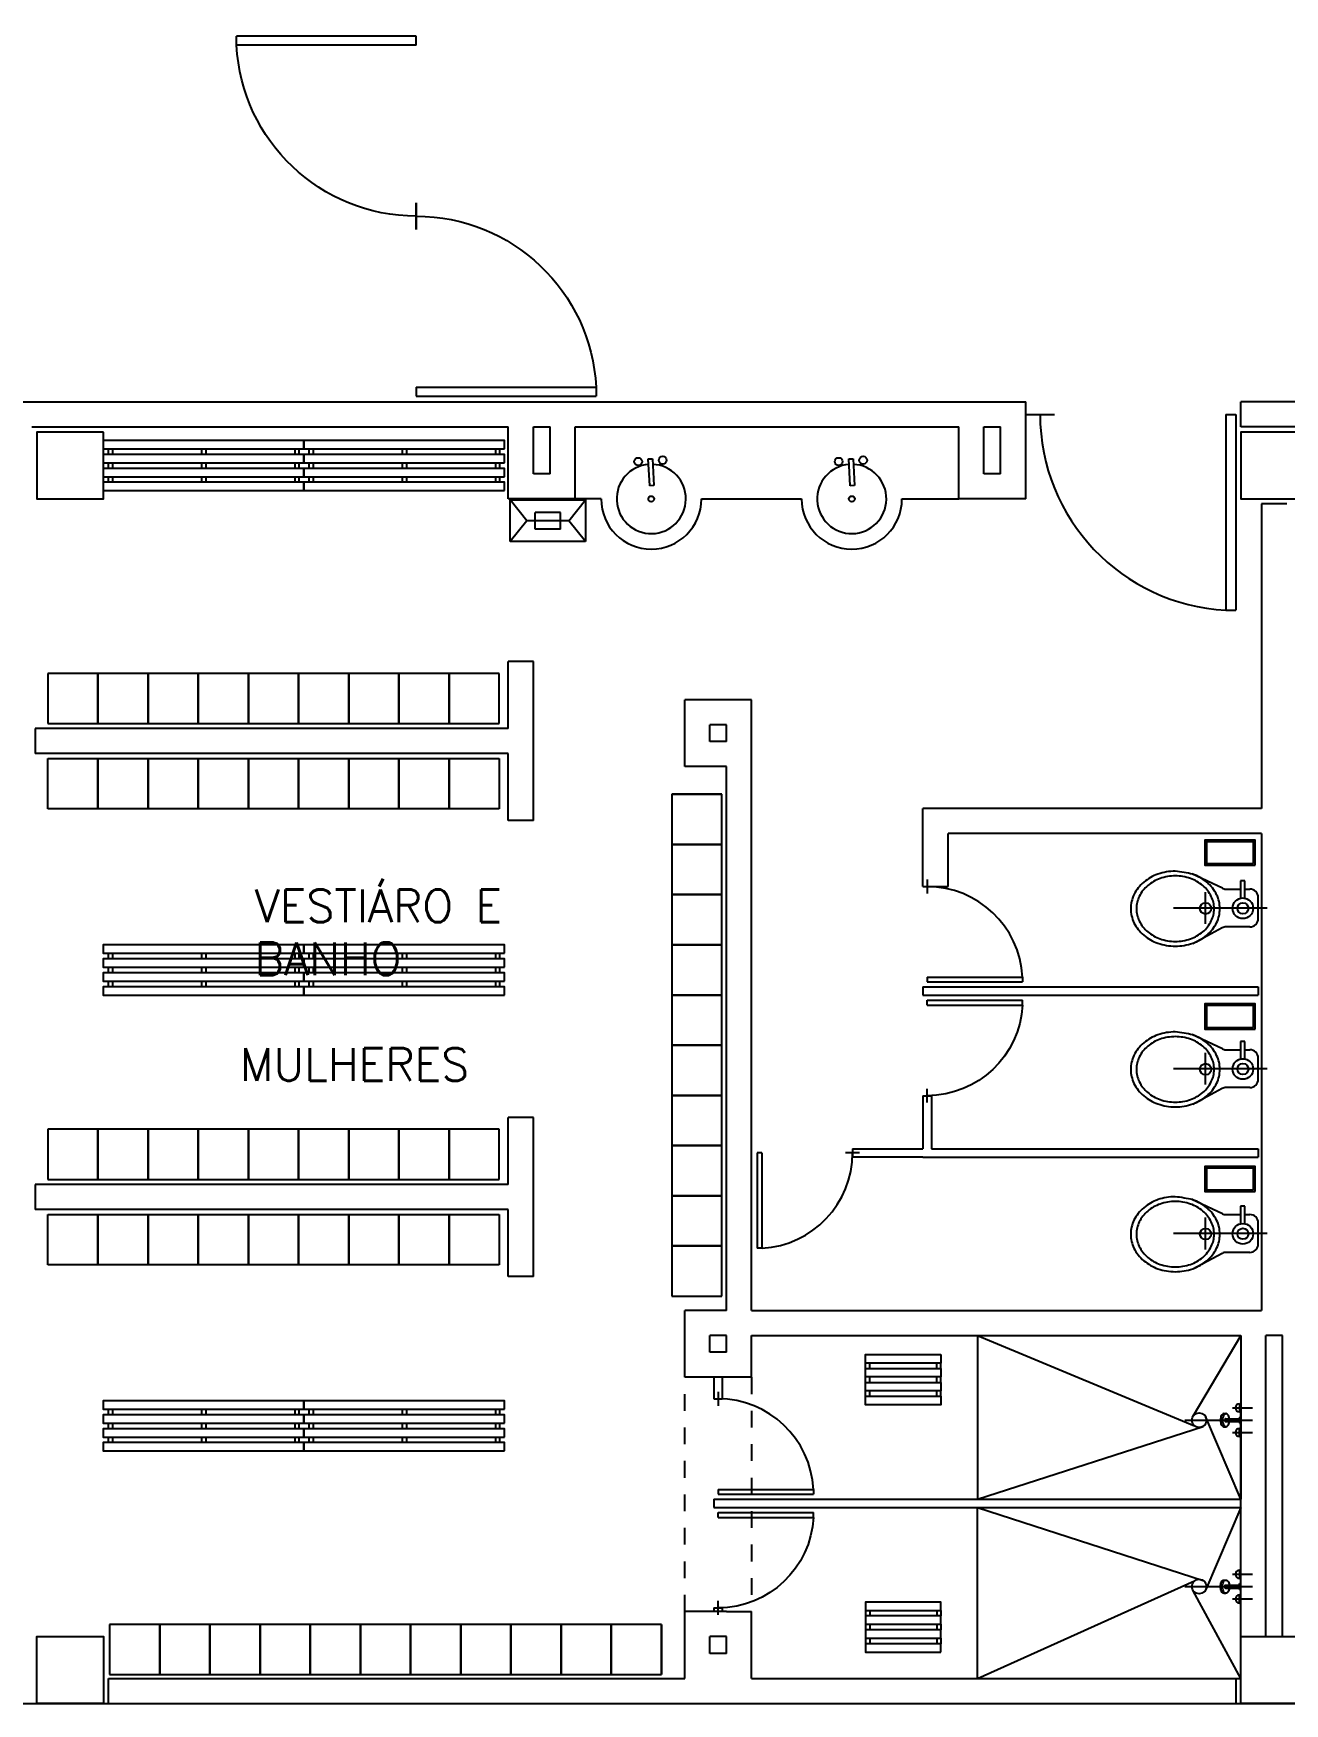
# Model space of a CAD drawing. Extents: x -358 to -207, y -206 to -105.
# Drawn here: x -263.73 to -256.25, y -133.78 to -123.8 of the extents above; entities that cross this region are included whole.
import ezdxf

# ---------------------------------------------------------------- set-up
doc = ezdxf.new("R2010")
doc.units = 0
doc.header["$LTSCALE"] = 1.5
doc.header["$MEASUREMENT"] = 0
doc.linetypes.add('HIDDEN2', pattern=[0.1875, 0.125, -0.0625])
doc.layers.get('0').update_dxf_attribs({"linetype": 'CONTINUOUS'})
for name, color, linetype in [('8CMOB01', 8, 'CONTINUOUS'), ('9CCOLUMNA', 5, 'CONTINUOUS'), ('AREAS', 253, 'CONTINUOUS'), ('CCPTAS', 6, 'CONTINUOUS'), ('MSAN', 6, 'CONTINUOUS'), ('RCMURO01', 3, 'CONTINUOUS')]:
    doc.layers.add(name, color=color, linetype=linetype)
doc.styles.add('REG-60', font='ROMANS.shx', dxfattribs={"height": 0.195})

# ---------------------------------------------------------------- blocks, each defined once
blk = doc.blocks.new('PTA-I')
for p, q in [((-1, 0), (-1, 1)), ((-0.95, 1), (-1, 1)), ((-0.95, 0), (-0.95, 1)), ((-0.95, 0), (-1, 0)), ((0.0734, 0), (-0.0734, 0))]:
    blk.add_line(p, q)
blk.add_arc((-1.0023, -0.001), 1.0023, 0.05524, 87.00716)
blk = doc.blocks.new('PTA-D')
for p, q in [((0.95, 0), (0.95, 1)), ((0.95, 1), (1, 1)), ((1, 0), (1, 1)), ((-0.073, 0), (0.073, 0)), ((0.95, 0), (1, 0))]:
    blk.add_line(p, q)
blk.add_arc((1.002, -0.001), 1.002, 92.9928, 179.9448)
blk = doc.blocks.new('PTA-2A')
for p, q in [((-0.5, 0), (-0.5, 0.5)), ((-0.475, 0.5), (-0.5, 0.5)), ((-0.475, 0), (-0.475, 0.5)), ((-0.475, 0), (-0.5, 0)), ((0.0367, 0), (-0.0367, 0)), ((-0.0367, 0), (0.0367, 0)), ((0.475, 0), (0.475, -0.5)), ((0.475, 0), (0.5, 0)), ((0.5, 0), (0.5, -0.5)), ((0.475, -0.5), (0.5, -0.5))]:
    blk.add_line(p, q)
for centre, start, end in [((-0.5012, -0.0005), 0.0552, 87.0072), ((0.5012, 0.0005), 180.0552, 267.0072)]:
    blk.add_arc(centre, 0.5012, start, end)

msp = doc.modelspace()

# ---------------------------------------------------------------- linework, layer by layer
at = {"layer": '8CMOB01'}
for p, q in [((-263.2821, -126.2802), (-263.2821, -126.3132)), ((-263.2821, -126.3632), (-263.2821, -126.3972)), ((-263.2571, -126.2802), (-263.2571, -126.3132)), ((-263.2571, -126.3632), (-263.2571, -126.3972)), ((-262.7246, -126.2802), (-262.7246, -126.3132)), ((-262.7246, -126.3632), (-262.7246, -126.3972)), ((-262.6996, -126.2802), (-262.6996, -126.3132)), ((-262.6996, -126.3632), (-262.6996, -126.3972)), ((-262.1671, -126.2802), (-262.1671, -126.3132)), ((-262.1671, -126.3632), (-262.1671, -126.3972)), ((-262.1421, -126.2802), (-262.1421, -126.3132)), ((-262.1421, -126.3632), (-262.1421, -126.3972)), ((-262.0821, -126.2802), (-262.0821, -126.3132)), ((-262.0821, -126.3632), (-262.0821, -126.3972)), ((-262.0571, -126.2802), (-262.0571, -126.3132)), ((-262.0571, -126.3632), (-262.0571, -126.3972)), ((-261.5246, -126.2802), (-261.5246, -126.3132)), ((-261.5246, -126.3632), (-261.5246, -126.3972)), ((-261.4996, -126.2802), (-261.4996, -126.3132)), ((-261.4996, -126.3632), (-261.4996, -126.3972)), ((-260.9671, -126.2802), (-260.9671, -126.3132)), ((-260.9671, -126.3632), (-260.9671, -126.3972)), ((-260.9421, -126.2802), (-260.9421, -126.3132)), ((-260.9421, -126.3632), (-260.9421, -126.3972)), ((-263.2821, -126.4472), (-263.2821, -126.4802)), ((-263.2571, -126.4472), (-263.2571, -126.4802)), ((-262.7246, -126.4472), (-262.7246, -126.4802)), ((-262.6996, -126.4472), (-262.6996, -126.4802)), ((-262.1671, -126.4472), (-262.1671, -126.4802)), ((-262.1421, -126.4472), (-262.1421, -126.4802)), ((-262.0821, -126.4472), (-262.0821, -126.4802)), ((-262.0571, -126.4472), (-262.0571, -126.4802)), ((-261.5246, -126.4472), (-261.5246, -126.4802)), ((-261.4996, -126.4472), (-261.4996, -126.4802)), ((-260.9671, -126.4472), (-260.9671, -126.4802)), ((-260.9421, -126.4472), (-260.9421, -126.4802)), ((-263.2821, -129.2951), (-263.2821, -129.3281)), ((-263.2571, -129.2951), (-263.2571, -129.3281)), ((-262.7246, -129.2951), (-262.7246, -129.3281)), ((-262.6996, -129.2951), (-262.6996, -129.3281)), ((-262.1671, -129.2951), (-262.1671, -129.3281)), ((-262.1421, -129.2951), (-262.1421, -129.3281)), ((-262.0821, -129.2951), (-262.0821, -129.3281)), ((-262.0571, -129.2951), (-262.0571, -129.3281)), ((-261.5246, -129.2951), (-261.5246, -129.3281)), ((-261.4996, -129.2951), (-261.4996, -129.3281)), ((-260.9671, -129.2951), (-260.9671, -129.3281)), ((-260.9421, -129.2951), (-260.9421, -129.3281)), ((-263.2821, -129.3781), (-263.2821, -129.4121)), ((-263.2821, -129.4621), (-263.2821, -129.4951)), ((-263.2571, -129.3781), (-263.2571, -129.4121)), ((-263.2571, -129.4621), (-263.2571, -129.4951)), ((-262.7246, -129.3781), (-262.7246, -129.4121)), ((-262.7246, -129.4621), (-262.7246, -129.4951)), ((-262.6996, -129.3781), (-262.6996, -129.4121)), ((-262.6996, -129.4621), (-262.6996, -129.4951)), ((-262.1671, -129.3781), (-262.1671, -129.4121)), ((-262.1671, -129.4621), (-262.1671, -129.4951)), ((-262.1421, -129.3781), (-262.1421, -129.4121)), ((-262.1421, -129.4621), (-262.1421, -129.4951)), ((-262.0821, -129.3781), (-262.0821, -129.4121)), ((-262.0821, -129.4621), (-262.0821, -129.4951)), ((-262.0571, -129.3781), (-262.0571, -129.4121)), ((-262.0571, -129.4621), (-262.0571, -129.4951)), ((-261.5246, -129.3781), (-261.5246, -129.4121)), ((-261.5246, -129.4621), (-261.5246, -129.4951)), ((-261.4996, -129.3781), (-261.4996, -129.4121)), ((-261.4996, -129.4621), (-261.4996, -129.4951)), ((-260.9671, -129.3781), (-260.9671, -129.4121)), ((-260.9671, -129.4621), (-260.9671, -129.4951)), ((-260.9421, -129.3781), (-260.9421, -129.4121)), ((-260.9421, -129.4621), (-260.9421, -129.4951)), ((-263.2821, -132.0201), (-263.2821, -132.0531)), ((-263.2571, -132.0201), (-263.2571, -132.0531)), ((-262.7246, -132.0201), (-262.7246, -132.0531)), ((-262.6996, -132.0201), (-262.6996, -132.0531)), ((-262.1671, -132.0201), (-262.1671, -132.0531)), ((-262.1421, -132.0201), (-262.1421, -132.0531)), ((-262.0821, -132.0201), (-262.0821, -132.0531)), ((-262.0571, -132.0201), (-262.0571, -132.0531)), ((-261.5246, -132.0201), (-261.5246, -132.0531)), ((-261.4996, -132.0201), (-261.4996, -132.0531)), ((-260.9671, -132.0201), (-260.9671, -132.0531)), ((-260.9421, -132.0201), (-260.9421, -132.0531)), ((-263.2821, -132.1031), (-263.2821, -132.1371)), ((-263.2571, -132.1031), (-263.2571, -132.1371)), ((-262.7246, -132.1031), (-262.7246, -132.1371)), ((-262.6996, -132.1031), (-262.6996, -132.1371)), ((-262.1671, -132.1031), (-262.1671, -132.1371)), ((-262.1421, -132.1031), (-262.1421, -132.1371)), ((-262.0821, -132.1031), (-262.0821, -132.1371)), ((-262.0571, -132.1031), (-262.0571, -132.1371)), ((-261.5246, -132.1031), (-261.5246, -132.1371)), ((-261.4996, -132.1031), (-261.4996, -132.1371)), ((-260.9671, -132.1031), (-260.9671, -132.1371)), ((-260.9421, -132.1031), (-260.9421, -132.1371)), ((-263.2821, -132.1871), (-263.2821, -132.2201)), ((-263.2571, -132.1871), (-263.2571, -132.2201)), ((-262.7246, -132.1871), (-262.7246, -132.2201)), ((-262.6996, -132.1871), (-262.6996, -132.2201)), ((-262.1671, -132.1871), (-262.1671, -132.2201)), ((-262.1421, -132.1871), (-262.1421, -132.2201)), ((-262.0821, -132.1871), (-262.0821, -132.2201)), ((-262.0571, -132.1871), (-262.0571, -132.2201)), ((-261.5246, -132.1871), (-261.5246, -132.2201)), ((-261.4996, -132.1871), (-261.4996, -132.2201)), ((-260.9671, -132.1871), (-260.9671, -132.2201)), ((-260.9421, -132.1871), (-260.9421, -132.2201))]:
    msp.add_line(p, q, dxfattribs=at)
at = {"layer": '8CMOB01', "color": 8}
for p, q in [((-260.8787, -126.8349), (-260.8787, -126.5849)), ((-260.8787, -126.5849), (-260.4287, -126.5849)), ((-260.7787, -126.7099), (-260.8787, -126.5849)), ((-260.7287, -126.7599), (-260.7287, -126.6599)), ((-260.5787, -126.6599), (-260.7287, -126.6599)), ((-260.5787, -126.7599), (-260.5787, -126.6599)), ((-260.5287, -126.7099), (-260.4287, -126.5849)), ((-260.4287, -126.5849), (-260.4287, -126.8349)), ((-260.7787, -126.7099), (-260.8787, -126.8349)), ((-260.5287, -126.7099), (-260.7787, -126.7099)), ((-260.5787, -126.7599), (-260.7287, -126.7599)), ((-260.4287, -126.8349), (-260.5287, -126.7099)), ((-260.4287, -126.8349), (-260.8787, -126.8349))]:
    msp.add_line(p, q, dxfattribs=at)
at = {"layer": '8CMOB01', "linetype": 'HIDDEN2', "ltscale": 0.06}
for p, q in [((-259.8352, -133.2298), (-259.8352, -131.8298)), ((-259.4352, -131.8298), (-259.4352, -133.2298))]:
    msp.add_line(p, q, dxfattribs=at)
at = {"layer": '8CMOB01'}
for points in [[(-262.1121, -126.2802), (-262.1121, -126.2302), (-263.3121, -126.2302), (-263.3121, -126.2802)], [(-260.9121, -126.2802), (-260.9121, -126.2302), (-262.1121, -126.2302), (-262.1121, -126.2802)], [(-262.1121, -126.3632), (-262.1121, -126.3132), (-263.3121, -126.3132), (-263.3121, -126.3632)], [(-260.9121, -126.3632), (-260.9121, -126.3132), (-262.1121, -126.3132), (-262.1121, -126.3632)], [(-262.1121, -126.4472), (-262.1121, -126.3972), (-263.3121, -126.3972), (-263.3121, -126.4472)], [(-260.9121, -126.4472), (-260.9121, -126.3972), (-262.1121, -126.3972), (-262.1121, -126.4472)], [(-262.1121, -126.5302), (-262.1121, -126.4802), (-263.3121, -126.4802), (-263.3121, -126.5302)], [(-260.9121, -126.5302), (-260.9121, -126.4802), (-262.1121, -126.4802), (-262.1121, -126.5302)], [(-262.1121, -129.2951), (-262.1121, -129.2451), (-263.3121, -129.2451), (-263.3121, -129.2951)], [(-260.9121, -129.2951), (-260.9121, -129.2451), (-262.1121, -129.2451), (-262.1121, -129.2951)], [(-262.1121, -129.3781), (-262.1121, -129.3281), (-263.3121, -129.3281), (-263.3121, -129.3781)], [(-260.9121, -129.3781), (-260.9121, -129.3281), (-262.1121, -129.3281), (-262.1121, -129.3781)], [(-262.1121, -129.4621), (-262.1121, -129.4121), (-263.3121, -129.4121), (-263.3121, -129.4621)], [(-260.9121, -129.4621), (-260.9121, -129.4121), (-262.1121, -129.4121), (-262.1121, -129.4621)], [(-262.1121, -129.5451), (-262.1121, -129.4951), (-263.3121, -129.4951), (-263.3121, -129.5451)], [(-260.9121, -129.5451), (-260.9121, -129.4951), (-262.1121, -129.4951), (-262.1121, -129.5451)], [(-262.1121, -132.0201), (-262.1121, -131.9701), (-263.3121, -131.9701), (-263.3121, -132.0201)], [(-262.1121, -132.1031), (-262.1121, -132.0531), (-263.3121, -132.0531), (-263.3121, -132.1031)], [(-260.9121, -132.0201), (-260.9121, -131.9701), (-262.1121, -131.9701), (-262.1121, -132.0201)], [(-260.9121, -132.1031), (-260.9121, -132.0531), (-262.1121, -132.0531), (-262.1121, -132.1031)], [(-262.1121, -132.1871), (-262.1121, -132.1371), (-263.3121, -132.1371), (-263.3121, -132.1871)], [(-260.9121, -132.1871), (-260.9121, -132.1371), (-262.1121, -132.1371), (-262.1121, -132.1871)], [(-262.1121, -132.2701), (-262.1121, -132.2201), (-263.3121, -132.2201), (-263.3121, -132.2701)], [(-260.9121, -132.2701), (-260.9121, -132.2201), (-262.1121, -132.2201), (-262.1121, -132.2701)]]:
    msp.add_lwpolyline(points, close=True, dxfattribs=at)
at = {"layer": '9CCOLUMNA'}
for points in [[(-263.3102, -126.1798), (-263.7102, -126.1798), (-263.7102, -126.5798), (-263.3102, -126.5798)], [(-256.1102, -126.1798), (-256.5102, -126.1798), (-256.5102, -126.5798), (-256.1102, -126.5798)], [(-263.3102, -133.7798), (-263.7102, -133.7798), (-263.7102, -133.3798), (-263.3102, -133.3798)], [(-256.1102, -133.7798), (-256.5102, -133.7798), (-256.5102, -133.3798), (-256.1102, -133.3798)]]:
    msp.add_lwpolyline(points, close=True, dxfattribs=at)
at = {"layer": 'AREAS'}
msp.add_lwpolyline([(-248.7302, -115.8498), (-248.7302, -111.5998), (-271.0902, -111.5998), (-271.0902, -123.7798), (-263.8902, -123.7798), (-263.8902, -133.7798), (-248.7302, -133.7798), (-248.7302, -129.1498, 1)], format="xyb", close=True, dxfattribs=at)
at = {"layer": 'CCPTAS'}
for p, q in [((-258.4102, -129.4965), (-256.4052, -129.4965)), ((-258.4102, -129.4965), (-258.4102, -129.5465)), ((-258.4102, -129.5465), (-256.4052, -129.5465)), ((-256.4052, -129.4965), (-256.4052, -129.5465)), ((-258.4102, -130.1465), (-258.3602, -130.1465)), ((-258.4102, -130.1465), (-258.4102, -130.4632)), ((-258.3602, -130.1465), (-258.3602, -130.4632)), ((-258.8316, -130.4632), (-258.8316, -130.5132)), ((-258.8316, -130.4632), (-258.4102, -130.4632)), ((-258.3602, -130.4632), (-256.4052, -130.4632)), ((-256.4052, -130.4632), (-256.4052, -130.5132)), ((-258.4102, -130.5132), (-258.8316, -130.5132)), ((-258.4102, -130.5132), (-256.4052, -130.5132)), ((-259.6602, -131.8298), (-259.6602, -131.9581)), ((-259.6102, -131.8298), (-259.6102, -131.9581)), ((-259.6602, -131.9581), (-259.6102, -131.9581)), ((-259.6602, -132.5581), (-256.5102, -132.5581)), ((-259.6602, -132.5581), (-259.6602, -132.6081)), ((-259.6602, -132.6081), (-256.5102, -132.6081)), ((-259.6602, -133.2081), (-259.6602, -133.2298)), ((-259.6602, -133.2081), (-259.6102, -133.2081)), ((-259.6102, -133.2081), (-259.6102, -133.2298))]:
    msp.add_line(p, q, dxfattribs=at)
at = {"layer": 'MSAN', "color": 6}
for p, q in [((-260.0536, -126.3408), (-260.0278, -126.3394)), ((-260.0447, -126.5014), (-260.0536, -126.3408)), ((-260.0278, -126.3394), (-260.0189, -126.5)), ((-258.8545, -126.3408), (-258.8287, -126.3394)), ((-258.8455, -126.5014), (-258.8545, -126.3408)), ((-258.8287, -126.3394), (-258.8197, -126.5)), ((-260.0189, -126.5), (-260.0447, -126.5014)), ((-258.8197, -126.5), (-258.8455, -126.5014)), ((-260.3352, -126.5798), (-260.4902, -126.5798)), ((-259.7352, -126.5798), (-259.136, -126.5798)), ((-258.536, -126.5798), (-258.1961, -126.5798)), ((-263.3438, -127.6222), (-263.6438, -127.6222)), ((-263.6438, -127.6222), (-263.6438, -127.9222)), ((-263.3438, -127.9222), (-263.3438, -127.6222)), ((-263.0438, -127.6222), (-263.3438, -127.6222)), ((-263.3438, -127.6222), (-263.3438, -127.9222)), ((-262.7438, -127.6222), (-263.0438, -127.6222)), ((-263.0438, -127.6222), (-263.0438, -127.9222)), ((-263.0438, -127.9222), (-263.0438, -127.6222)), ((-262.4438, -127.6222), (-262.7438, -127.6222)), ((-262.7438, -127.6222), (-262.7438, -127.9222)), ((-262.7438, -127.9222), (-262.7438, -127.6222)), ((-262.4438, -127.9222), (-262.4438, -127.6222)), ((-262.1438, -127.6222), (-262.4438, -127.6222)), ((-262.4438, -127.6222), (-262.4438, -127.9222)), ((-261.8438, -127.6222), (-262.1438, -127.6222)), ((-262.1438, -127.6222), (-262.1438, -127.9222)), ((-262.1438, -127.9222), (-262.1438, -127.6222)), ((-261.8438, -127.9222), (-261.8438, -127.6222)), ((-261.5438, -127.6222), (-261.8438, -127.6222)), ((-261.8438, -127.6222), (-261.8438, -127.9222)), ((-261.2438, -127.6222), (-261.5438, -127.6222)), ((-261.5438, -127.6222), (-261.5438, -127.9222)), ((-261.5438, -127.9222), (-261.5438, -127.6222)), ((-261.2438, -127.9222), (-261.2438, -127.6222)), ((-260.9438, -127.6222), (-261.2438, -127.6222)), ((-261.2438, -127.6222), (-261.2438, -127.9222)), ((-260.9438, -127.9222), (-260.9438, -127.6222)), ((-263.6438, -127.9222), (-263.3438, -127.9222)), ((-263.3438, -127.9222), (-263.0438, -127.9222)), ((-263.0438, -127.9222), (-262.7438, -127.9222)), ((-262.7438, -127.9222), (-262.4438, -127.9222)), ((-262.4438, -127.9222), (-262.1438, -127.9222)), ((-262.1438, -127.9222), (-261.8438, -127.9222)), ((-261.8438, -127.9222), (-261.5438, -127.9222)), ((-261.5438, -127.9222), (-261.2438, -127.9222)), ((-261.2438, -127.9222), (-260.9438, -127.9222)), ((-263.6438, -128.4321), (-263.6438, -128.1321)), ((-263.6438, -128.1321), (-263.3438, -128.1321)), ((-263.3438, -128.1321), (-263.3438, -128.4321)), ((-263.3438, -128.4321), (-263.3438, -128.1321)), ((-263.3438, -128.1321), (-263.0438, -128.1321)), ((-263.0438, -128.4321), (-263.0438, -128.1321)), ((-263.0438, -128.1321), (-262.7438, -128.1321)), ((-263.0438, -128.1321), (-263.0438, -128.4321)), ((-262.7438, -128.1321), (-262.7438, -128.4321)), ((-262.7438, -128.4321), (-262.7438, -128.1321)), ((-262.7438, -128.1321), (-262.4438, -128.1321)), ((-262.4438, -128.4321), (-262.4438, -128.1321)), ((-262.4438, -128.1321), (-262.1438, -128.1321)), ((-262.4438, -128.1321), (-262.4438, -128.4321)), ((-262.1438, -128.1321), (-261.8438, -128.1321)), ((-262.1438, -128.4321), (-262.1438, -128.1321)), ((-262.1438, -128.1321), (-262.1438, -128.4321)), ((-261.8438, -128.1321), (-261.8438, -128.4321)), ((-261.8438, -128.4321), (-261.8438, -128.1321)), ((-261.8438, -128.1321), (-261.5438, -128.1321)), ((-261.5438, -128.4321), (-261.5438, -128.1321)), ((-261.5438, -128.1321), (-261.2438, -128.1321)), ((-261.5438, -128.1321), (-261.5438, -128.4321)), ((-261.2438, -128.1321), (-261.2438, -128.4321)), ((-261.2438, -128.4321), (-261.2438, -128.1321)), ((-261.2438, -128.1321), (-260.9438, -128.1321)), ((-260.9438, -128.1321), (-260.9438, -128.4321)), ((-259.9125, -128.3447), (-259.6125, -128.3447)), ((-259.6125, -128.3447), (-259.9125, -128.3447)), ((-259.9125, -128.3447), (-259.9125, -128.6447)), ((-259.6125, -128.6447), (-259.6125, -128.3447)), ((-263.3438, -128.4321), (-263.6438, -128.4321)), ((-263.0438, -128.4321), (-263.3438, -128.4321)), ((-262.7438, -128.4321), (-263.0438, -128.4321)), ((-262.4438, -128.4321), (-262.7438, -128.4321)), ((-262.1438, -128.4321), (-262.4438, -128.4321)), ((-261.8438, -128.4321), (-262.1438, -128.4321)), ((-261.5438, -128.4321), (-261.8438, -128.4321)), ((-261.2438, -128.4321), (-261.5438, -128.4321)), ((-260.9438, -128.4321), (-261.2438, -128.4321)), ((-259.9125, -128.6447), (-259.6125, -128.6447)), ((-259.6125, -128.6447), (-259.9125, -128.6447)), ((-259.9125, -128.6447), (-259.9125, -128.9447)), ((-259.6125, -128.9447), (-259.6125, -128.6447)), ((-259.9125, -128.9447), (-259.6125, -128.9447)), ((-259.6125, -128.9447), (-259.9125, -128.9447)), ((-259.9125, -128.9447), (-259.9125, -129.2447)), ((-259.6125, -129.2447), (-259.6125, -128.9447)), ((-259.9125, -129.2447), (-259.9125, -129.5447)), ((-259.6125, -129.2447), (-259.9125, -129.2447)), ((-259.9125, -129.2447), (-259.6125, -129.2447)), ((-259.6125, -129.5447), (-259.6125, -129.2447)), ((-259.6125, -129.5447), (-259.9125, -129.5447)), ((-259.9125, -129.5447), (-259.9125, -129.8447)), ((-259.9125, -129.5447), (-259.6125, -129.5447)), ((-259.6125, -129.8447), (-259.6125, -129.5447)), ((-259.9125, -129.8447), (-259.6125, -129.8447)), ((-259.6125, -129.8447), (-259.9125, -129.8447)), ((-259.9125, -129.8447), (-259.9125, -130.1447)), ((-259.6125, -130.1447), (-259.6125, -129.8447)), ((-259.6125, -130.1447), (-259.9125, -130.1447)), ((-259.9125, -130.1447), (-259.9125, -130.4447)), ((-259.9125, -130.1447), (-259.6125, -130.1447)), ((-259.6125, -130.4447), (-259.6125, -130.1447)), ((-263.6438, -130.3472), (-263.6438, -130.6472)), ((-263.3438, -130.3472), (-263.6438, -130.3472)), ((-263.3438, -130.6472), (-263.3438, -130.3472)), ((-263.3438, -130.3472), (-263.3438, -130.6472)), ((-263.0438, -130.3472), (-263.3438, -130.3472)), ((-263.0438, -130.3472), (-263.0438, -130.6472)), ((-263.0438, -130.6472), (-263.0438, -130.3472)), ((-262.7438, -130.3472), (-263.0438, -130.3472)), ((-262.7438, -130.3472), (-262.7438, -130.6472)), ((-262.7438, -130.6472), (-262.7438, -130.3472)), ((-262.4438, -130.3472), (-262.7438, -130.3472)), ((-262.4438, -130.6472), (-262.4438, -130.3472)), ((-262.4438, -130.3472), (-262.4438, -130.6472)), ((-262.1438, -130.3472), (-262.4438, -130.3472)), ((-261.8438, -130.3472), (-262.1438, -130.3472)), ((-262.1438, -130.3472), (-262.1438, -130.6472)), ((-262.1438, -130.6472), (-262.1438, -130.3472)), ((-261.8438, -130.6472), (-261.8438, -130.3472)), ((-261.8438, -130.3472), (-261.8438, -130.6472)), ((-261.5438, -130.3472), (-261.8438, -130.3472)), ((-261.5438, -130.3472), (-261.5438, -130.6472)), ((-261.5438, -130.6472), (-261.5438, -130.3472)), ((-261.2438, -130.3472), (-261.5438, -130.3472)), ((-261.2438, -130.6472), (-261.2438, -130.3472)), ((-261.2438, -130.3472), (-261.2438, -130.6472)), ((-260.9438, -130.3472), (-261.2438, -130.3472)), ((-260.9438, -130.6472), (-260.9438, -130.3472)), ((-259.9125, -130.4447), (-259.9125, -130.7447)), ((-259.9125, -130.4447), (-259.6125, -130.4447)), ((-259.6125, -130.4447), (-259.9125, -130.4447)), ((-259.6125, -130.7447), (-259.6125, -130.4447)), ((-263.6438, -130.6472), (-263.3438, -130.6472)), ((-263.3438, -130.6472), (-263.0438, -130.6472)), ((-263.0438, -130.6472), (-262.7438, -130.6472)), ((-262.7438, -130.6472), (-262.4438, -130.6472)), ((-262.4438, -130.6472), (-262.1438, -130.6472)), ((-262.1438, -130.6472), (-261.8438, -130.6472)), ((-261.8438, -130.6472), (-261.5438, -130.6472)), ((-261.5438, -130.6472), (-261.2438, -130.6472)), ((-261.2438, -130.6472), (-260.9438, -130.6472)), ((-259.9125, -130.7447), (-259.6125, -130.7447)), ((-259.6125, -130.7447), (-259.9125, -130.7447)), ((-259.9125, -130.7447), (-259.9125, -131.0447)), ((-259.6125, -131.0447), (-259.6125, -130.7447)), ((-263.6438, -131.1571), (-263.6438, -130.8571)), ((-263.6438, -130.8571), (-263.3438, -130.8571)), ((-263.3438, -130.8571), (-263.3438, -131.1571)), ((-263.3438, -131.1571), (-263.3438, -130.8571)), ((-263.3438, -130.8571), (-263.0438, -130.8571)), ((-263.0438, -131.1571), (-263.0438, -130.8571)), ((-263.0438, -130.8571), (-262.7438, -130.8571)), ((-263.0438, -130.8571), (-263.0438, -131.1571)), ((-262.7438, -131.1571), (-262.7438, -130.8571)), ((-262.7438, -130.8571), (-262.4438, -130.8571)), ((-262.7438, -130.8571), (-262.7438, -131.1571)), ((-262.4438, -130.8571), (-262.4438, -131.1571)), ((-262.4438, -131.1571), (-262.4438, -130.8571)), ((-262.4438, -130.8571), (-262.1438, -130.8571)), ((-262.1438, -130.8571), (-261.8438, -130.8571)), ((-262.1438, -131.1571), (-262.1438, -130.8571)), ((-262.1438, -130.8571), (-262.1438, -131.1571)), ((-261.8438, -130.8571), (-261.8438, -131.1571)), ((-261.8438, -131.1571), (-261.8438, -130.8571)), ((-261.8438, -130.8571), (-261.5438, -130.8571)), ((-261.5438, -131.1571), (-261.5438, -130.8571)), ((-261.5438, -130.8571), (-261.2438, -130.8571)), ((-261.5438, -130.8571), (-261.5438, -131.1571)), ((-261.2438, -130.8571), (-261.2438, -131.1571)), ((-261.2438, -131.1571), (-261.2438, -130.8571)), ((-261.2438, -130.8571), (-260.9438, -130.8571)), ((-260.9438, -130.8571), (-260.9438, -131.1571)), ((-259.6125, -131.0447), (-259.9125, -131.0447)), ((-259.9125, -131.0447), (-259.9125, -131.3447)), ((-259.9125, -131.0447), (-259.6125, -131.0447)), ((-259.6125, -131.3447), (-259.6125, -131.0447)), ((-263.3438, -131.1571), (-263.6438, -131.1571)), ((-263.0438, -131.1571), (-263.3438, -131.1571)), ((-262.7438, -131.1571), (-263.0438, -131.1571)), ((-262.4438, -131.1571), (-262.7438, -131.1571)), ((-262.1438, -131.1571), (-262.4438, -131.1571)), ((-261.8438, -131.1571), (-262.1438, -131.1571)), ((-261.5438, -131.1571), (-261.8438, -131.1571)), ((-261.2438, -131.1571), (-261.5438, -131.1571)), ((-260.9438, -131.1571), (-261.2438, -131.1571)), ((-259.9125, -131.3447), (-259.6125, -131.3447)), ((-262.9741, -133.3062), (-263.2741, -133.3062)), ((-263.2741, -133.3062), (-263.2741, -133.6062)), ((-262.9741, -133.6062), (-262.9741, -133.3062)), ((-262.6741, -133.3062), (-262.9741, -133.3062)), ((-262.9741, -133.3062), (-262.9741, -133.6062)), ((-262.3741, -133.3062), (-262.6741, -133.3062)), ((-262.6741, -133.3062), (-262.6741, -133.6062)), ((-262.6741, -133.6062), (-262.6741, -133.3062)), ((-262.0741, -133.3062), (-262.3741, -133.3062)), ((-262.3741, -133.3062), (-262.3741, -133.6062)), ((-262.3741, -133.6062), (-262.3741, -133.3062)), ((-261.7741, -133.3062), (-262.0741, -133.3062)), ((-262.0741, -133.6062), (-262.0741, -133.3062)), ((-262.0741, -133.3062), (-262.0741, -133.6062)), ((-261.4741, -133.3062), (-261.7741, -133.3062)), ((-261.7741, -133.3062), (-261.7741, -133.6062)), ((-261.7741, -133.6062), (-261.7741, -133.3062)), ((-261.4741, -133.6062), (-261.4741, -133.3062)), ((-261.1741, -133.3062), (-261.4741, -133.3062)), ((-261.4741, -133.3062), (-261.4741, -133.6062)), ((-261.1741, -133.6062), (-261.1741, -133.3062)), ((-260.8741, -133.3062), (-261.1741, -133.3062)), ((-261.1741, -133.3062), (-261.1741, -133.6062)), ((-260.5741, -133.3062), (-260.8741, -133.3062)), ((-260.8741, -133.3062), (-260.8741, -133.6062)), ((-260.8741, -133.6062), (-260.8741, -133.3062)), ((-260.2741, -133.3062), (-260.5741, -133.3062)), ((-260.5741, -133.3062), (-260.5741, -133.6062)), ((-260.5741, -133.6062), (-260.5741, -133.3062)), ((-259.9741, -133.3062), (-260.2741, -133.3062)), ((-260.2741, -133.3062), (-260.2741, -133.6062)), ((-260.2741, -133.6062), (-260.2741, -133.3062)), ((-259.9741, -133.6062), (-259.9741, -133.3062)), ((-259.9741, -133.3062), (-259.9741, -133.6062)), ((-263.2741, -133.6062), (-262.9741, -133.6062)), ((-262.9741, -133.6062), (-262.6741, -133.6062)), ((-262.6741, -133.6062), (-262.3741, -133.6062)), ((-262.3741, -133.6062), (-262.0741, -133.6062)), ((-262.0741, -133.6062), (-261.7741, -133.6062)), ((-261.7741, -133.6062), (-261.4741, -133.6062)), ((-261.4741, -133.6062), (-261.1741, -133.6062)), ((-261.1741, -133.6062), (-260.8741, -133.6062)), ((-260.8741, -133.6062), (-260.5741, -133.6062)), ((-260.5741, -133.6062), (-260.2741, -133.6062)), ((-260.2741, -133.6062), (-259.9741, -133.6062))]:
    msp.add_line(p, q, dxfattribs=at)
at = {"layer": 'MSAN'}
for p, q in [((-256.6201, -128.9068), (-256.8033, -128.8211)), ((-256.4847, -128.8622), (-256.5123, -128.8622)), ((-256.5123, -128.8622), (-256.5123, -128.969)), ((-256.4847, -128.971), (-256.4847, -128.8622)), ((-256.7203, -129.1198), (-256.7203, -128.9296)), ((-256.5991, -128.9115), (-256.5123, -128.9115)), ((-256.4847, -128.9115), (-256.4547, -128.9115)), ((-256.4052, -129.0879), (-256.4052, -128.961)), ((-256.3517, -129.0253), (-256.9116, -129.0253)), ((-256.6212, -129.1434), (-256.7958, -129.2381)), ((-256.4547, -129.1374), (-256.5976, -129.1374)), ((-256.6201, -129.8674), (-256.8033, -129.7816)), ((-256.5991, -129.872), (-256.5123, -129.872)), ((-256.4847, -129.8227), (-256.5123, -129.8227)), ((-256.5123, -129.8227), (-256.5123, -129.9296)), ((-256.4847, -129.9316), (-256.4847, -129.8227)), ((-256.4847, -129.872), (-256.4547, -129.872)), ((-256.7203, -130.0804), (-256.7203, -129.8902)), ((-256.4052, -130.0485), (-256.4052, -129.9215)), ((-256.3517, -129.9858), (-256.9116, -129.9858)), ((-256.6212, -130.104), (-256.7958, -130.1987)), ((-256.4547, -130.098), (-256.5976, -130.098)), ((-256.6201, -130.8524), (-256.8033, -130.7666)), ((-256.5991, -130.857), (-256.5123, -130.857)), ((-256.4847, -130.8077), (-256.5123, -130.8077)), ((-256.5123, -130.8077), (-256.5123, -130.9146)), ((-256.4847, -130.9166), (-256.4847, -130.8077)), ((-256.4847, -130.857), (-256.4547, -130.857)), ((-256.7203, -131.0654), (-256.7203, -130.8752)), ((-256.4052, -131.0335), (-256.4052, -130.9065)), ((-256.3517, -130.9708), (-256.9116, -130.9708)), ((-256.6212, -131.089), (-256.7958, -131.1837)), ((-256.4547, -131.083), (-256.5976, -131.083)), ((-258.0852, -131.5798), (-256.7857, -132.1201)), ((-258.0852, -131.5798), (-258.0852, -132.5581)), ((-257.3852, -131.5798), (-256.5102, -131.5798)), ((-256.5102, -131.5798), (-256.7946, -132.0609)), ((-256.5102, -131.5798), (-256.5102, -132.5581)), ((-258.7534, -131.7773), (-258.7534, -131.7443)), ((-258.7284, -131.7773), (-258.7284, -131.7443)), ((-258.3284, -131.7773), (-258.3284, -131.7443)), ((-258.3034, -131.7773), (-258.3034, -131.7443)), ((-258.7534, -131.8603), (-258.7534, -131.8273)), ((-258.7284, -131.8603), (-258.7284, -131.8273)), ((-258.3284, -131.8603), (-258.3284, -131.8273)), ((-258.3034, -131.8603), (-258.3034, -131.8273)), ((-258.7534, -131.9433), (-258.7534, -131.9103)), ((-258.7284, -131.9433), (-258.7284, -131.9103)), ((-258.3284, -131.9433), (-258.3284, -131.9103)), ((-258.3034, -131.9433), (-258.3034, -131.9103)), ((-256.5102, -132.5581), (-256.7189, -132.0675)), ((-256.6109, -132.0465), (-256.5989, -132.0465)), ((-256.5593, -132.0119), (-256.4397, -132.0119)), ((-256.5181, -131.9872), (-256.5181, -132.0366)), ((-256.5172, -132.0683), (-256.5172, -132.1033)), ((-256.5172, -132.0683), (-256.5102, -132.0683)), ((-258.0852, -132.5581), (-256.7357, -132.123)), ((-256.8447, -132.0858), (-256.4396, -132.0858)), ((-256.6109, -132.125), (-256.5989, -132.125)), ((-256.6016, -132.077), (-256.5172, -132.077)), ((-256.6016, -132.0945), (-256.5172, -132.0945)), ((-256.5593, -132.1596), (-256.4397, -132.1596)), ((-256.5181, -132.1843), (-256.5181, -132.1349)), ((-256.5172, -132.1033), (-256.5102, -132.1033)), ((-258.0852, -133.6298), (-258.0852, -132.6081)), ((-258.0852, -132.6081), (-256.7357, -133.0432)), ((-256.5102, -132.6081), (-256.7189, -133.0987)), ((-256.5102, -133.6298), (-256.5102, -132.6081)), ((-258.0852, -133.6298), (-256.7857, -133.0461)), ((-256.6109, -133.0412), (-256.5989, -133.0412)), ((-256.5593, -133.0066), (-256.4397, -133.0066)), ((-256.5181, -132.9819), (-256.5181, -133.0313)), ((-256.5172, -133.0979), (-256.5172, -133.0629)), ((-256.5172, -133.0629), (-256.5102, -133.0629)), ((-256.8447, -133.0804), (-256.4396, -133.0804)), ((-256.5102, -133.6298), (-256.7946, -133.1053)), ((-256.6109, -133.1197), (-256.5989, -133.1197)), ((-256.6016, -133.0717), (-256.5172, -133.0717)), ((-256.6016, -133.0892), (-256.5172, -133.0892)), ((-256.5593, -133.1543), (-256.4397, -133.1543)), ((-256.5181, -133.179), (-256.5181, -133.1296)), ((-256.5172, -133.0979), (-256.5102, -133.0979)), ((-258.7534, -133.2229), (-258.7534, -133.2559)), ((-258.7284, -133.2229), (-258.7284, -133.2559)), ((-258.3284, -133.2229), (-258.3284, -133.2559)), ((-258.3034, -133.2229), (-258.3034, -133.2559)), ((-258.7534, -133.3059), (-258.7534, -133.3389)), ((-258.7284, -133.3059), (-258.7284, -133.3389)), ((-258.3284, -133.3059), (-258.3284, -133.3389)), ((-258.3034, -133.3059), (-258.3034, -133.3389)), ((-258.7534, -133.3889), (-258.7534, -133.4219)), ((-258.7284, -133.3889), (-258.7284, -133.4219)), ((-258.3284, -133.3889), (-258.3284, -133.4219)), ((-258.3034, -133.3889), (-258.3034, -133.4219)), ((-257.3852, -133.6298), (-256.5102, -133.6298))]:
    msp.add_line(p, q, dxfattribs=at)
at = {"layer": 'MSAN', "color": 6}
for points in [[(-260.0516, -126.3819), (-260.0515, -126.3819)], [(-258.8524, -126.3819), (-258.8523, -126.3819)]]:
    msp.add_lwpolyline(points, dxfattribs=at)
at = {"layer": 'MSAN'}
for points in [[(-256.4245, -128.7687), (-256.4245, -128.6187), (-256.7245, -128.6187), (-256.7245, -128.7687)], [(-256.4345, -128.7587), (-256.4345, -128.6287), (-256.7145, -128.6287), (-256.7145, -128.7587)], [(-256.4245, -129.7481), (-256.4245, -129.5981), (-256.7245, -129.5981), (-256.7245, -129.7481)], [(-256.4345, -129.7381), (-256.4345, -129.6081), (-256.7145, -129.6081), (-256.7145, -129.7381)], [(-256.4245, -130.7199), (-256.4245, -130.5699), (-256.7245, -130.5699), (-256.7245, -130.7199)], [(-256.4345, -130.7099), (-256.4345, -130.5799), (-256.7145, -130.5799), (-256.7145, -130.7099)], [(-258.3034, -131.6933), (-258.3034, -131.7443), (-258.7534, -131.7443), (-258.7534, -131.6933)], [(-258.3034, -131.7773), (-258.3034, -131.8273), (-258.7534, -131.8273), (-258.7534, -131.7773)], [(-258.3034, -131.8603), (-258.3034, -131.9103), (-258.7534, -131.9103), (-258.7534, -131.8603)], [(-258.3034, -131.9433), (-258.3034, -131.9933), (-258.7534, -131.9933), (-258.7534, -131.9433)], [(-258.3034, -133.2229), (-258.3034, -133.1729), (-258.7534, -133.1729), (-258.7534, -133.2229)], [(-258.3034, -133.3059), (-258.3034, -133.2559), (-258.7534, -133.2559), (-258.7534, -133.3059)], [(-258.3034, -133.3889), (-258.3034, -133.3389), (-258.7534, -133.3389), (-258.7534, -133.3889)], [(-258.3034, -133.4729), (-258.3034, -133.4219), (-258.7534, -133.4219), (-258.7534, -133.4729)]]:
    msp.add_lwpolyline(points, close=True, dxfattribs=at)
for points in [[(-256.6689, -129.0287, 0.114859), (-256.6859, -128.9556, 0.103833), (-256.737, -128.8904, 0.091287), (-256.8107, -128.8484, 0.084042), (-256.9014, -128.8331, 0.084042), (-256.9921, -128.8484, 0.091287), (-257.0658, -128.8904, 0.103833), (-257.1169, -128.9556, 0.114859), (-257.1339, -129.0287, 0.114859), (-257.1169, -129.1018, 0.103833), (-257.0658, -129.1671, 0.091287), (-256.9921, -129.209, 0.084042), (-256.9014, -129.2244, 0.084042), (-256.8107, -129.209, 0.091287), (-256.737, -129.1671, 0.103833), (-256.6859, -129.1018, 0.114859)], [(-256.6689, -129.9893, 0.114859), (-256.6859, -129.9162, 0.103833), (-256.737, -129.8509, 0.091287), (-256.8107, -129.809, 0.084042), (-256.9014, -129.7936, 0.084042), (-256.9921, -129.809, 0.091287), (-257.0658, -129.8509, 0.103833), (-257.1169, -129.9162, 0.114859), (-257.1339, -129.9893, 0.114859), (-257.1169, -130.0624, 0.103833), (-257.0658, -130.1276, 0.091287), (-256.9921, -130.1696, 0.084042), (-256.9014, -130.1849, 0.084042), (-256.8107, -130.1696, 0.091287), (-256.737, -130.1276, 0.103833), (-256.6859, -130.0624, 0.114859)], [(-256.6689, -130.9743, 0.114859), (-256.6859, -130.9012, 0.103833), (-256.737, -130.836, 0.091287), (-256.8107, -130.794, 0.084042), (-256.9014, -130.7786, 0.084042), (-256.9921, -130.794, 0.091287), (-257.0658, -130.836, 0.103833), (-257.1169, -130.9012, 0.114859), (-257.1339, -130.9743, 0.114859), (-257.1169, -131.0474, 0.103833), (-257.0658, -131.1126, 0.091287), (-256.9921, -131.1546, 0.084042), (-256.9014, -131.1699, 0.084042), (-256.8107, -131.1546, 0.091287), (-256.737, -131.1126, 0.103833), (-256.6859, -131.0474, 0.114859)]]:
    msp.add_lwpolyline(points, format="xyb", close=True, dxfattribs=at)
for points in [[(-256.6109, -132.0465, 0.168083), (-256.618, -132.049, 0.105299), (-256.6255, -132.058, 0.067629), (-256.6299, -132.0699, 0.053785), (-256.6316, -132.0858, 0.053785), (-256.6299, -132.1016, 0.067629), (-256.6255, -132.1135, 0.105299), (-256.618, -132.1225, 0.168083), (-256.6109, -132.125)], [(-256.5989, -132.0465, 0.168083), (-256.6059, -132.049, 0.105299), (-256.6135, -132.058, 0.067629), (-256.6178, -132.0699, 0.053785), (-256.6195, -132.0858, 0.053785), (-256.6178, -132.1016, 0.067629), (-256.6135, -132.1135, 0.105299), (-256.6059, -132.1225, 0.168083), (-256.5989, -132.125, 0.168083), (-256.5918, -132.1225, 0.105299), (-256.5842, -132.1135, 0.067629), (-256.5799, -132.1016, 0.024178), (-256.5787, -132.0945)], [(-256.5787, -132.077, 0.024178), (-256.5799, -132.0699, 0.067629), (-256.5842, -132.058, 0.105299), (-256.5918, -132.049, 0.168083), (-256.5989, -132.0465)], [(-256.6016, -132.077, 0.20531), (-256.6027, -132.0775, 0.096599), (-256.604, -132.0796, 0.053476), (-256.6047, -132.0822, 0.040499), (-256.605, -132.0858, 0.040499), (-256.6047, -132.0893, 0.053476), (-256.604, -132.0919, 0.096599), (-256.6027, -132.094, 0.20531), (-256.6016, -132.0945)], [(-256.6109, -133.1197, -0.168083), (-256.618, -133.1172, -0.105299), (-256.6255, -133.1082, -0.067629), (-256.6299, -133.0963, -0.053785), (-256.6316, -133.0804, -0.053785), (-256.6299, -133.0646, -0.067629), (-256.6255, -133.0527, -0.105299), (-256.618, -133.0437, -0.168083), (-256.6109, -133.0412)], [(-256.5989, -133.1197, -0.168083), (-256.6059, -133.1172, -0.105299), (-256.6135, -133.1082, -0.067629), (-256.6178, -133.0963, -0.053785), (-256.6195, -133.0804, -0.053785), (-256.6178, -133.0646, -0.067629), (-256.6135, -133.0527, -0.105299), (-256.6059, -133.0437, -0.168083), (-256.5989, -133.0412, -0.168083), (-256.5918, -133.0437, -0.105299), (-256.5842, -133.0527, -0.067629), (-256.5799, -133.0646, -0.024178), (-256.5787, -133.0717)], [(-256.6016, -133.0892, -0.20531), (-256.6027, -133.0887, -0.096599), (-256.604, -133.0866, -0.053476), (-256.6047, -133.084, -0.040499), (-256.605, -133.0804, -0.040499), (-256.6047, -133.0769, -0.053476), (-256.604, -133.0743, -0.096599), (-256.6027, -133.0722, -0.20531), (-256.6016, -133.0717)], [(-256.5787, -133.0892, -0.024178), (-256.5799, -133.0963, -0.067629), (-256.5842, -133.1082, -0.105299), (-256.5918, -133.1172, -0.168083), (-256.5989, -133.1197)]]:
    msp.add_lwpolyline(points, format="xyb", dxfattribs=at)
at = {"layer": 'MSAN', "color": 6}
for centre, radius in [((-260.1133, -126.3565), 0.0233), ((-259.9668, -126.3483), 0.0233), ((-258.9142, -126.3565), 0.0233), ((-258.7676, -126.3483), 0.0233), ((-260.0352, -126.5798), 0.0173), ((-258.836, -126.5798), 0.0173)]:
    msp.add_circle(centre, radius, dxfattribs=at)
at = {"layer": 'MSAN'}
for centre, radius in [((-256.4973, -129.0265), 0.0616), ((-256.7203, -129.0276), 0.0335), ((-256.4973, -129.0265), 0.0329), ((-256.7203, -129.9882), 0.0335), ((-256.4973, -129.9871), 0.0616), ((-256.4973, -129.9871), 0.0329), ((-256.7203, -130.9732), 0.0335), ((-256.4973, -130.9721), 0.0616), ((-256.4973, -130.9721), 0.0329), ((-256.7586, -132.0858), 0.0438), ((-256.7586, -133.0804), 0.0438)]:
    msp.add_circle(centre, radius, dxfattribs=at)
at = {"layer": 'MSAN', "color": 6}
for centre, radius, start, end in [((-260.0352, -126.5798), 0.207, 94.61392, 87.45288), ((-258.836, -126.5798), 0.207, 94.61392, 87.45288), ((-260.0352, -126.5798), 0.3, 179.99984, 359.99941), ((-258.836, -126.5798), 0.3, 179.99984, 359.99934)]:
    msp.add_arc(centre, radius, start, end, dxfattribs=at)
at = {"layer": 'MSAN'}
for centre, radius, start, end in [((-256.9413, -129.0471), 0.2309, 130.04455, 153.76308), ((-256.9171, -129.0759), 0.2685, 109.19381, 130.04455), ((-256.9014, -129.121), 0.3163, 90, 109.19381), ((-257.0588, -130.0518), 1.257, 77.9986, 82.80759), ((-256.8857, -129.0759), 0.2685, 49.95545, 70.80619), ((-256.8615, -129.0471), 0.2309, 26.23692, 49.95545), ((-256.9786, -129.0287), 0.1893, 153.76308, 180), ((-256.8242, -129.0287), 0.1893, 0, 26.23692), ((-256.5991, -128.862), 0.0495, 244.92288, 270), ((-256.4547, -128.961), 0.0495, 0, 90), ((-256.9786, -129.0287), 0.1893, 180, 206.23692), ((-256.8242, -129.0287), 0.1893, 333.76308, 0), ((-256.9413, -129.0103), 0.2309, 206.23692, 229.95545), ((-256.8615, -129.0103), 0.2309, 310.04455, 333.76308), ((-256.5976, -129.1869), 0.0495, 90, 118.46875), ((-256.4547, -129.0879), 0.0495, 270, 0), ((-256.9171, -128.9816), 0.2685, 229.95545, 250.80619), ((-256.9014, -128.9364), 0.3163, 250.80619, 270), ((-256.9014, -128.9364), 0.3163, 270, 289.19381), ((-256.8857, -128.9816), 0.2685, 289.19381, 310.04455), ((-256.9014, -130.0816), 0.3163, 90, 109.19381), ((-257.0588, -131.0124), 1.257, 77.9986, 82.80759), ((-256.9413, -130.0077), 0.2309, 130.04455, 153.76308), ((-256.9171, -130.0364), 0.2685, 109.19381, 130.04455), ((-256.8857, -130.0364), 0.2685, 49.95545, 70.80619), ((-256.8615, -130.0077), 0.2309, 26.23692, 49.95545), ((-256.5991, -129.8225), 0.0495, 244.92288, 270), ((-256.4547, -129.9215), 0.0495, 0, 90), ((-256.9786, -129.9893), 0.1893, 153.76308, 180), ((-256.8242, -129.9893), 0.1893, 0, 26.23692), ((-256.9786, -129.9893), 0.1893, 180, 206.23692), ((-256.8242, -129.9893), 0.1893, 333.76308, 0), ((-256.4547, -130.0485), 0.0495, 270, 0), ((-256.9413, -129.9709), 0.2309, 206.23692, 229.95545), ((-256.9171, -129.9421), 0.2685, 229.95545, 250.80619), ((-256.8857, -129.9421), 0.2685, 289.19381, 310.04455), ((-256.8615, -129.9709), 0.2309, 310.04455, 333.76308), ((-256.5976, -130.1475), 0.0495, 90, 118.46875), ((-256.9014, -129.897), 0.3163, 250.80619, 270), ((-256.9014, -129.897), 0.3163, 270, 289.19381), ((-256.9171, -131.0215), 0.2685, 109.19381, 130.04455), ((-256.9014, -131.0666), 0.3163, 90, 109.19381), ((-257.0588, -131.9974), 1.257, 77.9986, 82.80759), ((-256.8857, -131.0215), 0.2685, 49.95545, 70.80619), ((-256.9413, -130.9927), 0.2309, 130.04455, 153.76308), ((-256.8615, -130.9927), 0.2309, 26.23692, 49.95545), ((-256.5991, -130.8075), 0.0495, 244.92288, 270), ((-256.4547, -130.9065), 0.0495, 0, 90), ((-256.9786, -130.9743), 0.1893, 153.76308, 180), ((-256.8242, -130.9743), 0.1893, 0, 26.23692), ((-256.9786, -130.9743), 0.1893, 180, 206.23692), ((-256.9413, -130.9559), 0.2309, 206.23692, 229.95545), ((-256.8615, -130.9559), 0.2309, 310.04455, 333.76308), ((-256.8242, -130.9743), 0.1893, 333.76308, 0), ((-256.4547, -131.0335), 0.0495, 270, 0), ((-256.9171, -130.9271), 0.2685, 229.95545, 250.80619), ((-256.8857, -130.9271), 0.2685, 289.19381, 310.04455), ((-256.5976, -131.1325), 0.0495, 90, 118.46875), ((-256.9014, -130.882), 0.3163, 250.80619, 270), ((-256.9014, -130.882), 0.3163, 270, 289.19381), ((-256.5175, -132.0119), 0.0247, 91.38672, 268.61328), ((-256.5175, -132.1596), 0.0247, 91.38672, 268.61328), ((-256.5175, -133.0066), 0.0247, 91.38672, 268.61328), ((-256.5175, -133.1543), 0.0247, 91.38672, 268.61328)]:
    msp.add_arc(centre, radius, start, end, dxfattribs=at)
at = {"layer": 'RCMURO01'}
for p, q in [((-263.8902, -125.9998), (-257.7961, -125.9998)), ((-256.5102, -126.1498), (-256.5102, -125.9998)), ((-263.7402, -126.1498), (-260.8902, -126.1498)), ((-260.8902, -126.5798), (-260.8902, -126.1498)), ((-260.7402, -126.4298), (-260.7402, -126.1498)), ((-260.7402, -126.1498), (-260.6402, -126.1498)), ((-260.4902, -126.1498), (-258.1961, -126.1498)), ((-258.1961, -126.5798), (-258.1961, -126.1498)), ((-258.0461, -126.1498), (-257.9461, -126.1498)), ((-258.0461, -126.4298), (-258.0461, -126.1498)), ((-260.6402, -126.4298), (-260.7402, -126.4298)), ((-257.9461, -126.4298), (-258.0461, -126.4298)), ((-260.4902, -126.5798), (-260.8902, -126.5798)), ((-257.7961, -126.5798), (-258.1961, -126.5798)), ((-260.7402, -127.5521), (-260.8902, -127.5521)), ((-260.8902, -127.9521), (-260.8902, -127.5521)), ((-260.7402, -128.5021), (-260.7402, -127.5521)), ((-259.8352, -128.1798), (-259.8352, -127.7798)), ((-259.4352, -127.7798), (-259.8352, -127.7798)), ((-259.4352, -131.4298), (-259.4352, -127.7798)), ((-260.8902, -127.9521), (-263.7202, -127.9521)), ((-263.7202, -127.9521), (-263.7202, -128.1021)), ((-259.5852, -127.9298), (-259.6852, -127.9298)), ((-259.6852, -128.0298), (-259.6852, -127.9298)), ((-259.5852, -128.0298), (-259.5852, -127.9298)), ((-259.5852, -128.0298), (-259.6852, -128.0298)), ((-260.8902, -128.1021), (-263.7202, -128.1021)), ((-260.8902, -128.5021), (-260.8902, -128.1021)), ((-259.5852, -128.1798), (-259.8352, -128.1798)), ((-259.5852, -131.4298), (-259.5852, -128.1798)), ((-256.3852, -128.4298), (-258.4102, -128.4298)), ((-258.4102, -128.8965), (-258.4102, -128.4298)), ((-260.7402, -128.5021), (-260.8902, -128.5021)), ((-256.3852, -128.5798), (-258.2602, -128.5798)), ((-258.2602, -128.8965), (-258.2602, -128.5798)), ((-258.4102, -128.8965), (-258.2602, -128.8965)), ((-260.8902, -130.6771), (-260.8902, -130.2771)), ((-260.7402, -130.2771), (-260.8902, -130.2771)), ((-260.7402, -131.2271), (-260.7402, -130.2771)), ((-260.8902, -130.6771), (-263.7202, -130.6771)), ((-263.7202, -130.6771), (-263.7202, -130.8271)), ((-260.8902, -130.8271), (-263.7202, -130.8271)), ((-260.8902, -131.2271), (-260.8902, -130.8271)), ((-260.7402, -131.2271), (-260.8902, -131.2271)), ((-259.8352, -131.8298), (-259.8352, -131.4298)), ((-259.5852, -131.4298), (-259.8352, -131.4298)), ((-259.4352, -131.4298), (-256.3852, -131.4298)), ((-259.6852, -131.6798), (-259.6852, -131.5798)), ((-259.5852, -131.5798), (-259.6852, -131.5798)), ((-259.5852, -131.6798), (-259.5852, -131.5798)), ((-259.4352, -131.8298), (-259.4352, -131.5798)), ((-259.4352, -131.5798), (-256.5102, -131.5798)), ((-256.3602, -133.3798), (-256.3602, -131.5798)), ((-256.2602, -131.5798), (-256.3602, -131.5798)), ((-256.2602, -133.3798), (-256.2602, -131.5798)), ((-259.5852, -131.6798), (-259.6852, -131.6798)), ((-259.4352, -131.8298), (-259.8352, -131.8298)), ((-256.5102, -133.7798), (-256.5102, -132.0298)), ((-259.5852, -133.2298), (-259.8352, -133.2298)), ((-259.8352, -133.6298), (-259.8352, -133.2298)), ((-259.5852, -133.2298), (-259.4352, -133.2298)), ((-259.4352, -133.6298), (-259.4352, -133.2298)), ((-259.6852, -133.4798), (-259.6852, -133.3798)), ((-259.5852, -133.3798), (-259.6852, -133.3798)), ((-259.5852, -133.3798), (-259.6852, -133.3798)), ((-259.5852, -133.4798), (-259.5852, -133.3798)), ((-259.4352, -133.6298), (-259.4352, -133.3798)), ((-259.5852, -133.4798), (-259.6852, -133.4798)), ((-263.2802, -133.6298), (-259.8352, -133.6298)), ((-263.2802, -133.7798), (-263.2802, -133.6298)), ((-259.4352, -133.6298), (-256.5402, -133.6298)), ((-256.5402, -133.6298), (-256.5402, -133.7798)), ((-263.2802, -133.7798), (-256.5402, -133.7798))]:
    msp.add_line(p, q, dxfattribs=at)
at = {"layer": 'RCMURO01', "ltscale": 0.06}
for p, q in [((-257.7961, -126.5798), (-257.7961, -125.9998)), ((-256.1102, -125.9998), (-256.5102, -125.9998)), ((-260.6402, -126.4298), (-260.6402, -126.1498)), ((-260.4902, -126.5798), (-260.4902, -126.1498)), ((-257.9461, -126.4298), (-257.9461, -126.1498)), ((-256.1102, -126.1498), (-256.5102, -126.1498)), ((-256.2352, -126.6098), (-256.3852, -126.6098)), ((-256.3852, -126.6098), (-256.3852, -128.4298)), ((-256.3852, -128.5798), (-256.3852, -131.4298))]:
    msp.add_line(p, q, dxfattribs=at)

# ---------------------------------------------------------------- block references
at = {"layer": 'CCPTAS', "ltscale": 0.06, "xscale": -2.15, "yscale": 2.15, "zscale": 2.15, "rotation": 270}
msp.add_blockref('PTA-2A', (-261.4402, -124.8898), dxfattribs=at)
at = {"layer": 'CCPTAS'}
for name, p, xscale, yscale, zscale, rotation in [('PTA-I', (-257.7102, -126.0748), 1.17, 1.17, 1.17, 180), ('PTA-D', (-258.3852, -128.8965), 0.57, 0.57, 0.57, 270), ('PTA-D', (-258.3852, -130.1465), -0.57, 0.57, 0.57, 270), ('PTA-D', (-258.8316, -130.4882), 0.57, 0.57, 0.57, 180), ('PTA-D', (-259.6352, -131.9581), 0.57, 0.57, 0.57, 270), ('PTA-D', (-259.6352, -133.2081), -0.57, 0.57, 0.57, 270)]:
    msp.add_blockref(name, p, dxfattribs=dict(at, xscale=xscale, yscale=yscale, zscale=zscale, rotation=rotation))

# ---------------------------------------------------------------- texts
at = {"style": 'REG-60'}
for s, p in [('VESTIÁRO E', (-262.4065, -129.1096)), ('BANHO', (-262.4065, -129.4253)), ('MULHERES', (-262.4951, -130.0567))]:
    msp.add_text(s, height=0.195, dxfattribs=at).set_placement(p)

doc.saveas('drawing.dxf')
